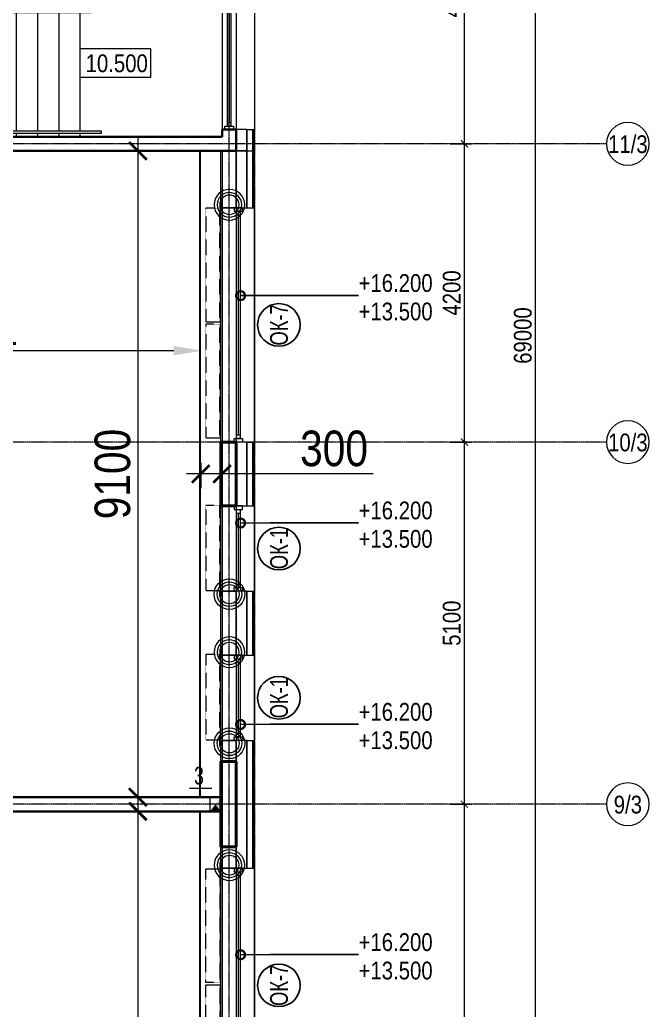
# Model space of a CAD drawing. Header units: millimetres. Extents: x -65509 to 912790, y 446 to 713294.
# Drawn here: x 501254 to 510111, y 531283 to 545230 of the extents above; entities that cross this region are included whole.
import ezdxf
from ezdxf import colors
from ezdxf.entities.mleader import LeaderData, LeaderLine
from ezdxf.enums import TextEntityAlignment as Align
from ezdxf.math import Vec2, Vec3

# ---------------------------------------------------------------- set-up
doc = ezdxf.new("R2010")
doc.units = ezdxf.units.MM
for name, pattern in [('CENTER2', [28.575, 19.05, -3.175, 3.175, -3.175]), ('DASHED', [19.05, 12.7, -6.35]), ('HIDDEN2', [4.7625, 3.175, -1.5875])]:
    doc.linetypes.add(name, pattern=pattern)
doc.layers.get('Defpoints').update_dxf_attribs({"color": 250})
for name, color, linetype, lineweight in [('A-Wall_Материал_Газоблок_Контур', 250, 'Continuous', 0), ('АР_Колонны', 250, 'Continuous', 30), ('АР_Окна', 250, 'Continuous', 5), ('АР_Окна марка', 250, 'Continuous', 9), ('АР_Отв. марка', 250, 'Continuous', 9), ('АР_Отметка', 250, 'Continuous', 13), ('АР_Проем', 250, 'Continuous', 0), ('АР_Размеры обшивки', 250, 'Continuous', 5), ('АР_Стены ЖБ', 250, 'Continuous', 35), ('АР_Стены ПЕНОблок', 250, 'Continuous', 20), ('АР_Тонкая', 250, 'Continuous', 5), ('АР_Утеплитель', 250, 'Continuous', 0), ('АР_Ф_ЛК', 250, 'Continuous', 5), ('КМ_Фахверки', 250, 'Continuous', 25), ('Марка окна', 250, 'Continuous', 25), ('ОВ_Отопление', 250, 'Continuous', 5), ('Размеры зашивки ГКЛ', 250, 'Continuous', 0), ('РД_Оси_100', 250, 'Continuous', 0), ('РД_Оси_размер', 250, 'Continuous', 0)]:
    doc.layers.add(name, color=color, linetype=linetype, lineweight=lineweight)
doc.layers.add('АР_Делит', color=250, linetype='Continuous', lineweight=0, plot=False)
doc.layers.add('АР_Отопительные приборы', color=1, linetype='HIDDEN2', lineweight=0, true_color=0xff0000)
doc.layers.add('Зашивка радиаторов тип 1 (фанера и МДФ)', color=7, linetype='Continuous', lineweight=0, true_color=0x000085)
doc.styles.add('Arial0', font='arial.ttf')
doc.styles.add('Arial_09', font='ARIALN.TTF', dxfattribs={"width": 0.9})
doc.styles.add('Arial_Narrow_08', font='ARIALN.TTF', dxfattribs={"width": 0.8})
doc.styles.add('Isocpeur3', font='isocpeur.ttf')
doc.styles.add('style1', font='ARIALN.TTF')
doc.styles.add('ккк', font='isocpeur.ttf', dxfattribs={"width": 0.85, "oblique": 15})
doc.dimstyles.new('Dim100_ареал', dxfattribs={"dimscale": 100, "dimtxt": 2.5, "dimasz": 1, "dimexe": 1, "dimexo": 1, "dimgap": 0.5, "dimtad": 1, "dimzin": 12, "dimdsep": 46, "dimtxsty": 'style1', "dimblk": 'ARCHTICK', "dimcen": 1, "dimdle": 1, "dimclrd": 256, "dimclre": 256, "dimaunit": 1, "dimadec": 0, "dimazin": 3, "dimtfac": 1, "dimtmove": 1, "dimatfit": 3, "dimldrblk": 'OPEN30', "dimfxl": 4, "dimfxlon": 1, "dimtolj": 1, "dimtzin": 0, "dimlwd": 9, "dimlwe": 9, "dimarcsym": 0})
doc.dimstyles.new('Dim200_ареал', dxfattribs={"dimscale": 100, "dimtxt": 5, "dimasz": 2.5, "dimexe": 2, "dimexo": 2, "dimgap": 1, "dimtad": 1, "dimzin": 12, "dimdsep": 46, "dimtxsty": 'style1', "dimblk": 'ARCHTICK', "dimcen": 3, "dimdle": 2, "dimclrd": 256, "dimclre": 256, "dimaunit": 1, "dimadec": 0, "dimazin": 3, "dimtfac": 1, "dimtmove": 1, "dimatfit": 3, "dimldrblk": 'OPEN30', "dimfxl": 5, "dimfxlon": 1, "dimtolj": 1, "dimtzin": 0, "dimlwd": 9, "dimlwe": 9, "dimarcsym": 0})

# ---------------------------------------------------------------- blocks, each defined once
blk = doc.blocks.new('ЛК_4000х8500_2эт')
at = {"color": 5}
for points in [[(6300, 3915), (2100, 3915), (2100, 3955), (6600, 3955), (6600, 3915), (6300, 3915)], [(3929, 45), (2100, 45), (2100, 85), (3946, 85)], [(4401, 85), (6600, 85), (6600, 45), (4383, 45)]]:
    blk.add_lwpolyline(points, dxfattribs=at)
at = {"layer": 'АР_Делит'}
blk.add_lwpolyline([(-200, 4000), (8300, 4000), (8300, 0), (-200, 0)], close=True, dxfattribs=at)
at = {"layer": 'АР_Ф_ЛК', "color": 5}
for p, q in [((2400, 4000), (2400, 3955)), ((2400, 3915), (2400, 2255)), ((2700, 4000), (2700, 3955)), ((2700, 3915), (2700, 2255)), ((3000, 4000), (3000, 3955)), ((3000, 3915), (3000, 2255)), ((3300, 4000), (3300, 3955)), ((3300, 3915), (3300, 2255)), ((3600, 4000), (3600, 3955)), ((3600, 3915), (3600, 2255)), ((3900, 4000), (3900, 3955)), ((3900, 3915), (3900, 2255)), ((4200, 4000), (4200, 3955)), ((4200, 3915), (4200, 2255)), ((4500, 4000), (4500, 3955)), ((4500, 3915), (4500, 2255)), ((4800, 4000), (4800, 3955)), ((4800, 3915), (4800, 2255)), ((5100, 4000), (5100, 3955)), ((5100, 3915), (5100, 2255)), ((5400, 4000), (5400, 3955)), ((5400, 3915), (5400, 2255)), ((5700, 4000), (5700, 3955)), ((5700, 3915), (5700, 2255)), ((6000, 4000), (6000, 3955)), ((6000, 3915), (6000, 2255)), ((6300, 4000), (6300, 3955)), ((6300, 3915), (6300, 2255)), ((2400, 2215), (2400, 2190)), ((2400, 2150), (2400, 1850)), ((2700, 2215), (2700, 2190)), ((3000, 2215), (3000, 2190)), ((3300, 2215), (3300, 2190)), ((3600, 2215), (3600, 2190)), ((3900, 2215), (3900, 2190)), ((4200, 2215), (4200, 2190)), ((4500, 2215), (4500, 2190)), ((4800, 2215), (4800, 2190)), ((5100, 2215), (5100, 2190)), ((5400, 2215), (5400, 2190)), ((5700, 2215), (5700, 2190)), ((6000, 2215), (6000, 2190)), ((6300, 2215), (6300, 2190)), ((6300, 2150), (6300, 1850)), ((2400, 1810), (2400, 1785)), ((2400, 1745), (2400, 85)), ((2700, 1810), (2700, 1785)), ((2700, 1745), (2700, 85)), ((3000, 1810), (3000, 1785)), ((3000, 1745), (3000, 85)), ((3300, 1810), (3300, 1785)), ((3300, 1745), (3300, 85)), ((3600, 1810), (3600, 1785)), ((3600, 1745), (3600, 85)), ((3900, 1810), (3900, 1785)), ((3900, 1745), (3900, 85)), ((4200, 1810), (4200, 1785)), ((4200, 1745), (4200, 661)), ((4500, 1810), (4500, 1785)), ((4500, 1745), (4500, 1341)), ((5400, 1810), (5400, 1785)), ((5400, 1745), (5400, 85)), ((5700, 1810), (5700, 1785)), ((5700, 1745), (5700, 85)), ((6000, 1810), (6000, 1785)), ((6000, 1745), (6000, 85)), ((6300, 1810), (6300, 1785)), ((6300, 1745), (6300, 85)), ((5100, 1671), (5100, 85)), ((4800, 912), (4800, 85)), ((4500, 309), (4500, 85)), ((2400, 45), (2400, 0)), ((2700, 45), (2700, 0)), ((3000, 45), (3000, 0)), ((3300, 45), (3300, 0)), ((3600, 45), (3600, 0)), ((3900, 45), (3900, 0)), ((4500, 45), (4500, 0)), ((4800, 45), (4800, 0)), ((5100, 45), (5100, 0)), ((5400, 45), (5400, 0)), ((5700, 45), (5700, 0)), ((6000, 45), (6000, 0)), ((6300, 45), (6300, 0))]:
    blk.add_line(p, q, dxfattribs=at)
at = {"layer": 'АР_Ф_ЛК'}
for points in [[(6300, 3085, 0, 150, 0), (5834, 3085, 0, 0, 0), (2400, 3085, 0, 0, 0)], [(2400, 915, 0, 150, 0), (2866, 915, 0, 0, 0), (4200, 915, 0, 0, 0)], [(4922, 915, 0, 150, 0), (5388, 915, 0, 0, 0), (6300, 915, 0, 0, 0)]]:
    blk.add_lwpolyline(points, format="xyseb", dxfattribs=at)
at = {"layer": 'АР_Ф_ЛК', "color": 5}
for points in [[(4678, 1745), (2245, 1745), (2245, 2255), (6455, 2255), (6455, 1745), (5133, 1745)], [(4696, 1785), (2285, 1785), (2285, 2215), (6415, 2215), (6415, 1785), (5150, 1785)], [(4707, 1810), (2310, 1810), (2310, 2190), (6390, 2190), (6390, 1810), (5161, 1810)]]:
    blk.add_lwpolyline(points, dxfattribs=at)
for points in [[(2350, 2150), (6350, 2150), (6350, 1850), (2350, 1850)], [(2400, 2150), (6300, 2150), (6300, 1850), (2400, 1850)]]:
    blk.add_lwpolyline(points, close=True, dxfattribs=at)
at = {"layer": 'АР_Ф_ЛК', "lineweight": 0}
for points in [[(4724, 1850), (4367, 1039), (4459, 862), (4173, 988), (4266, 811), (3909, 0)], [(5179, 1850), (4822, 1039), (4914, 862), (4628, 988), (4721, 811), (4364, 0)]]:
    blk.add_lwpolyline(points, dxfattribs=at)
blk = doc.blocks.new('Отметка_план')
at = {"color": 7}
blk.add_lwpolyline([(0, 0), (10, 0), (10, 4), (0, 4)], close=True, dxfattribs=at)
at = {"style": 'Arial_Narrow_08', "width": 0.8}
blk.add_attdef('OTMG', text='', height=2.5, dxfattribs=at).set_placement((9.06, 0.7), align=Align.RIGHT)
blk = doc.blocks.new('_DotSmall')
at = {"color": 0, "linetype": 'ByBlock', "const_width": 0.5}
blk.add_lwpolyline([(-0.0625, 0, 1), (0.0625, 0, 1)], format="xyb", close=True, dxfattribs=at)
blk = doc.blocks.new('Ф_пеноблок 200')
at = {"layer": 'АР_Делит', "color": 1}
for radius in [216, 173, 136]:
    blk.add_circle((103, -42), radius, dxfattribs=at)
at = {"layer": 'КМ_Фахверки'}
blk.add_lwpolyline([(0, -75), (0, 0), (200, 0), (200, -75)], dxfattribs=at)
blk = doc.blocks.new('A-iden')
at = {"linetype": 'Continuous', "lineweight": 5}
blk.add_circle((0, -4), 3, dxfattribs=at)
at = {"color": 0, "linetype": 'Continuous', "lineweight": 20, "style": 'ккк', "width": 0.85}
blk.add_attdef('ID', text='', height=8, dxfattribs=at).set_placement((0.31, -3.85), align=Align.MIDDLE_CENTER)
blk = doc.blocks.new('_ArchTick')
at = {"color": 0, "linetype": 'ByBlock', "const_width": 0.15}
blk.add_lwpolyline([(-0.5, -0.5), (0.5, 0.5)], dxfattribs=at)
blk = doc.blocks.new('*D243')
at = {"layer": 'Defpoints', "color": 0, "transparency": 16777216}
for p in [(116910, 69000), (118910, 69000), (116910, 0)]:
    blk.add_point(p, dxfattribs=at)
at = {"layer": 'РД_Оси_размер', "color": 0, "lineweight": 5, "transparency": 16777216}
for p, q in [((118910, -100), (118910, 69100)), ((118710, 69000), (119010, 69000)), ((118710, 0), (119010, 0))]:
    blk.add_line(p, q, dxfattribs=at)
at = {"layer": 'РД_Оси_размер', "color": 0, "lineweight": 5, "transparency": 16777216, "xscale": 100, "yscale": 100, "zscale": 100}
for p, rotation in [((118910, 69000), 90), ((118910, 0), 270)]:
    blk.add_blockref('_ArchTick', p, dxfattribs=dict(at, rotation=rotation))
at = {"layer": 'РД_Оси_размер', "color": 0, "transparency": 16777216, "insert": (118732, 34500), "char_height": 250, "attachment_point": 5, "rotation": 90, "style": 'style1'}
blk.add_mtext('\\A1;69000', dxfattribs=at)
blk = doc.blocks.new('_Open30')
at = {"color": 0, "linetype": 'ByBlock', "lineweight": -2}
for p, q in [((-1, 0.268), (0, 0)), ((0, 0), (-1, -0.268)), ((0, 0), (-1, 0))]:
    blk.add_line(p, q, dxfattribs=at)
blk = doc.blocks.new('*D351')
at = {"layer": 'Defpoints', "color": 0, "transparency": 16777216}
for p in [(116910, 27900), (117910, 27900), (116910, 20700)]:
    blk.add_point(p, dxfattribs=at)
at = {"layer": 'РД_Оси_размер', "color": 0, "lineweight": 5, "transparency": 16777216}
for p, q in [((117710, 27900), (118010, 27900)), ((117910, 20600), (117910, 28000)), ((117710, 20700), (118010, 20700))]:
    blk.add_line(p, q, dxfattribs=at)
at = {"layer": 'РД_Оси_размер', "color": 0, "lineweight": 5, "transparency": 16777216, "xscale": 100, "yscale": 100, "zscale": 100}
for p, rotation in [((117910, 27900), 90), ((117910, 20700), 270)]:
    blk.add_blockref('_ArchTick', p, dxfattribs=dict(at, rotation=rotation))
at = {"layer": 'РД_Оси_размер', "color": 0, "transparency": 16777216, "insert": (117732, 24300), "char_height": 250, "attachment_point": 5, "rotation": 90, "style": 'style1'}
blk.add_mtext('\\A1;7200', dxfattribs=at)
blk = doc.blocks.new('*D352')
at = {"layer": 'Defpoints', "color": 0, "transparency": 16777216}
for p in [(116910, 33000), (117910, 33000), (116910, 27900)]:
    blk.add_point(p, dxfattribs=at)
at = {"layer": 'РД_Оси_размер', "color": 0, "lineweight": 5, "transparency": 16777216}
for p, q in [((117910, 27800), (117910, 33100)), ((117710, 33000), (118010, 33000)), ((117710, 27900), (118010, 27900))]:
    blk.add_line(p, q, dxfattribs=at)
at = {"layer": 'РД_Оси_размер', "color": 0, "lineweight": 5, "transparency": 16777216, "xscale": 100, "yscale": 100, "zscale": 100}
for p, rotation in [((117910, 33000), 90), ((117910, 27900), 270)]:
    blk.add_blockref('_ArchTick', p, dxfattribs=dict(at, rotation=rotation))
at = {"layer": 'РД_Оси_размер', "color": 0, "transparency": 16777216, "insert": (117732, 30450), "char_height": 250, "attachment_point": 5, "rotation": 90, "style": 'style1'}
blk.add_mtext('\\A1;5100', dxfattribs=at)
blk = doc.blocks.new('*D353')
at = {"layer": 'Defpoints', "color": 0, "transparency": 16777216}
for p in [(116910, 37200), (117910, 37200), (116910, 33000)]:
    blk.add_point(p, dxfattribs=at)
at = {"layer": 'РД_Оси_размер', "color": 0, "lineweight": 5, "transparency": 16777216}
for p, q in [((117910, 32900), (117910, 37300)), ((117710, 37200), (118010, 37200)), ((117710, 33000), (118010, 33000))]:
    blk.add_line(p, q, dxfattribs=at)
at = {"layer": 'РД_Оси_размер', "color": 0, "lineweight": 5, "transparency": 16777216, "xscale": 100, "yscale": 100, "zscale": 100}
for p, rotation in [((117910, 37200), 90), ((117910, 33000), 270)]:
    blk.add_blockref('_ArchTick', p, dxfattribs=dict(at, rotation=rotation))
at = {"layer": 'РД_Оси_размер', "color": 0, "transparency": 16777216, "insert": (117732, 35100), "char_height": 250, "attachment_point": 5, "rotation": 90, "style": 'style1'}
blk.add_mtext('\\A1;4200', dxfattribs=at)
blk = doc.blocks.new('*D354')
at = {"layer": 'Defpoints', "color": 0, "transparency": 16777216}
for p in [(116910, 41400), (117910, 41400), (116910, 37200)]:
    blk.add_point(p, dxfattribs=at)
at = {"layer": 'РД_Оси_размер', "color": 0, "lineweight": 5, "transparency": 16777216}
for p, q in [((117910, 37100), (117910, 41500)), ((117710, 41400), (118010, 41400)), ((117710, 37200), (118010, 37200))]:
    blk.add_line(p, q, dxfattribs=at)
at = {"layer": 'РД_Оси_размер', "color": 0, "lineweight": 5, "transparency": 16777216, "xscale": 100, "yscale": 100, "zscale": 100}
for p, rotation in [((117910, 41400), 90), ((117910, 37200), 270)]:
    blk.add_blockref('_ArchTick', p, dxfattribs=dict(at, rotation=rotation))
at = {"layer": 'РД_Оси_размер', "color": 0, "transparency": 16777216, "insert": (117732, 39300), "char_height": 250, "attachment_point": 5, "rotation": 90, "style": 'style1'}
blk.add_mtext('\\A1;4200', dxfattribs=at)
blk = doc.blocks.new('Bottom_R_1600')
at = {"layer": 'АР_Отопительные приборы'}
blk.add_lwpolyline([(-800, -100), (800, -100), (800, 100), (-800, 100)], close=True, dxfattribs=at)
blk = doc.blocks.new('Bottom_R_1200')
at = {"layer": 'АР_Отопительные приборы'}
blk.add_lwpolyline([(-600, -100), (600, -100), (600, 100), (-600, 100)], close=True, dxfattribs=at)
blk = doc.blocks.new('Bottom_L_1600')
at = {"layer": 'АР_Отопительные приборы'}
blk.add_lwpolyline([(800, -100), (-800, -100), (-800, 100), (800, 100)], close=True, dxfattribs=at)
blk = doc.blocks.new('*D663')
at = {"layer": 'Defpoints', "color": 0, "lineweight": 25, "transparency": 16777216}
for p in [(503304, 543383), (502915, 534283), (503296, 534283)]:
    blk.add_point(p, dxfattribs=at)
at = {"layer": 'АР_Размеры обшивки', "lineweight": 9, "transparency": 16777216}
for p, q in [((502915, 543583), (502915, 534083)), ((503104, 543383), (502715, 543383)), ((503096, 534283), (502715, 534283))]:
    blk.add_line(p, q, dxfattribs=at)
at = {"layer": 'АР_Размеры обшивки', "lineweight": 9, "transparency": 16777216, "xscale": 250, "yscale": 250, "zscale": 250}
for p, rotation in [((502915, 543383), 90), ((502915, 534283), 270)]:
    blk.add_blockref('_ArchTick', p, dxfattribs=dict(at, rotation=rotation))
at = {"layer": 'АР_Размеры обшивки', "color": 0, "transparency": 16777216, "insert": (502560, 538833), "char_height": 500, "attachment_point": 5, "rotation": 90, "style": 'style1'}
blk.add_mtext('\\A1;9100', dxfattribs=at)
blk = doc.blocks.new('*D664')
at = {"layer": 'Defpoints', "color": 0, "lineweight": 25, "transparency": 16777216}
for p in [(503304, 534083), (502915, 524983), (503310, 524983)]:
    blk.add_point(p, dxfattribs=at)
at = {"layer": 'АР_Размеры обшивки', "lineweight": 9, "transparency": 16777216}
for p, q in [((502915, 534283), (502915, 524783)), ((503104, 534083), (502715, 534083)), ((503110, 524983), (502715, 524983))]:
    blk.add_line(p, q, dxfattribs=at)
at = {"layer": 'АР_Размеры обшивки', "lineweight": 9, "transparency": 16777216, "xscale": 250, "yscale": 250, "zscale": 250}
for p, rotation in [((502915, 534083), 90), ((502915, 524983), 270)]:
    blk.add_blockref('_ArchTick', p, dxfattribs=dict(at, rotation=rotation))
at = {"layer": 'АР_Размеры обшивки', "color": 0, "transparency": 16777216, "insert": (502560, 529533), "char_height": 500, "attachment_point": 5, "rotation": 90, "style": 'style1'}
blk.add_mtext('\\A1;9100', dxfattribs=at)
blk = doc.blocks.new('*D765')
at = {"layer": 'Defpoints', "color": 0, "lineweight": 25, "transparency": 16777216}
for p in [(503801, 539193), (504101, 539193), (503801, 538835)]:
    blk.add_point(p, dxfattribs=at)
at = {"layer": 'АР_Размеры обшивки', "lineweight": 9, "transparency": 16777216}
for p, q in [((503801, 538993), (503801, 538635)), ((504101, 538993), (504101, 538635)), ((504301, 538835), (503601, 538835)), ((506228, 538835), (504101, 538835))]:
    blk.add_line(p, q, dxfattribs=at)
at = {"layer": 'АР_Размеры обшивки', "lineweight": 9, "transparency": 16777216, "xscale": 250, "yscale": 250, "zscale": 250, "rotation": 180}
blk.add_blockref('_ArchTick', (503801, 538835), dxfattribs=at)
at = {"layer": 'АР_Размеры обшивки', "lineweight": 9, "transparency": 16777216, "xscale": 250, "yscale": 250, "zscale": 250}
blk.add_blockref('_ArchTick', (504101, 538835), dxfattribs=at)
at = {"layer": 'АР_Размеры обшивки', "color": 0, "transparency": 16777216, "insert": (505676, 539191), "char_height": 500, "attachment_point": 5, "style": 'style1'}
blk.add_mtext('\\A1;300', dxfattribs=at)
blk = doc.blocks.new('MOK-МаркаПроема инж.')
blk.add_line((-1.33, -1.75), (1.8, -1.75))
at = {"color": 0, "style": 'Arial0', "width": 0.7}
blk.add_attdef('АР-ПРОЕМ:Коробка', text='', height=2.5, dxfattribs=at).set_placement((0, 0), align=Align.MIDDLE)
blk = doc.blocks.new('МОК-Наименование')
at = {"layer": 'Defpoints'}
blk.add_circle((0, 0), 3, dxfattribs=at)
at = {"color": 0, "linetype": 'ByBlock', "lineweight": -2, "style": 'Isocpeur3', "width": 0.8, "flags": 4}
blk.add_attdef('АР-ОКНО:НАИМЕНОВАНИЕ', text='', height=2.5, dxfattribs=at).set_placement((0, 0), align=Align.MIDDLE)
blk = doc.blocks.new('СОШ_2200_АР_ОСИ_М100_28.05.24')
at = {"layer": 'АР_Делит', "color": 5, "linetype": 'DASHED'}
blk.add_lwpolyline([(114955, 135155), (114955, -355), (93595.036, -355), (93595.036, 13855), (94145, 13855), (94145, 68320), (66055, 68320), (66055, 13857.73), (83455, 13857.73), (83455, -355), (45245, -355), (45245, 13145), (44695, 13145), (44695, 26755), (45245, 26755), (45245, 68320), (20455, 68320), (20455, 26755), (27955, 26755), (27955, 13145), (-355, 13145), (-355, 100855), (37145, 100855), (37145, 129155)], dxfattribs=at)
at = {"layer": 'РД_Оси_100', "linetype": 'CENTER2'}
for p, q in [((114600, -6155), (114600, 139938.679)), ((119910, 37200), (94200, 37200)), ((119910, 33000), (94200, 33000)), ((119910, 27900), (94200, 27900))]:
    blk.add_line(p, q, dxfattribs=at)
at = {"layer": 'РД_Оси_100', "color": 0}
ref = blk.add_blockref('A-iden', (120210, 37600), dxfattribs=dict(at, xscale=-100, yscale=100, zscale=100))
ref.add_attrib('ID', '11/3', dxfattribs={"layer": '0', "linetype": 'Continuous', "height": 250, "style": 'style1'}).set_placement((120210, 37200), align=Align.MIDDLE)
ref = blk.add_blockref('A-iden', (120210, 33400), dxfattribs=dict(at, xscale=-100, yscale=100, zscale=100))
ref.add_attrib('ID', '10/3', dxfattribs={"layer": '0', "linetype": 'Continuous', "height": 250, "style": 'style1'}).set_placement((120210, 33000), align=Align.MIDDLE)
ref = blk.add_blockref('A-iden', (120210, 28300), dxfattribs=dict(at, xscale=-100, yscale=100, zscale=100))
ref.add_attrib('ID', '9/3', dxfattribs={"layer": '0', "linetype": 'Continuous', "height": 250, "style": 'style1'}).set_placement((120210, 27900), align=Align.MIDDLE)
at = {"layer": 'РД_Оси_размер'}
for base, p1, p2, picture, middle in [((118910, 69000), (116910, 0), (116910, 69000), '*D243', (118732.357, 34500)), ((117910, 41400), (116910, 37200), (116910, 41400), '*D354', (117732.357, 39300)), ((117910, 37200), (116910, 33000), (116910, 37200), '*D353', (117732.357, 35100)), ((117910, 33000), (116910, 27900), (116910, 33000), '*D352', (117732.357, 30450)), ((117910, 27900), (116910, 20700), (116910, 27900), '*D351', (117732.357, 24300))]:
    dim = blk.add_linear_dim(base=base, p1=p1, p2=p2, angle=90, dimstyle='Dim100_ареал', dxfattribs=at)
    dim.commit()
    dim.dimension.update_dxf_attribs({"geometry": picture, "text_midpoint": middle})

msp = doc.modelspace()

# ---------------------------------------------------------------- hatches: boundary and pattern name
at = {"layer": 'ОВ_Отопление', "linetype": 'Continuous', "lineweight": 5}
for points in [[(503930.882, 534083.318), (504080.882, 534083.318), (504005.882, 534183.318)], [(503930.882, 534083.318), (504080.882, 534083.318), (504005.882, 534183.318)], [(504080.882, 534083.318), (504080.882, 534283.318), (504005.882, 534183.318)], [(504080.882, 534083.318), (504080.882, 534283.318), (504005.882, 534183.318)]]:
    msp.add_hatch(color=256, dxfattribs=at).paths.add_polyline_path(points, flags=0)

# ---------------------------------------------------------------- linework, layer by layer
at = {"layer": 'A-Wall_Материал_Газоблок_Контур', "linetype": 'Continuous', "lineweight": 0}
for p, q in [((504100.882, 542583.318), (504100.882, 539283.318)), ((504100.882, 538383.318), (504100.882, 537183.318)), ((504100.882, 536283.318), (504100.882, 535083.318)), ((504100.882, 533283.318), (504100.882, 529983.318))]:
    msp.add_line(p, q, dxfattribs=at)
at = {"layer": 'АР_Колонны', "linetype": 'HIDDEN2', "lineweight": 25}
for p, q in [((504080.882, 539283.318), (504300.882, 539283.318)), ((504080.882, 538383.318), (504080.882, 539283.318)), ((504080.882, 533583.318), (504080.882, 534783.318)), ((504300.882, 533583.318), (504080.882, 533583.318))]:
    msp.add_line(p, q, dxfattribs=at)
at = {"layer": 'АР_Колонны', "linetype": 'Continuous', "lineweight": 35}
for p, q in [((504080.882, 539283.318), (504080.882, 538383.318)), ((504300.882, 539283.318), (504080.882, 539283.318)), ((504080.882, 534783.318), (504080.882, 533583.318)), ((504080.882, 533583.318), (504300.882, 533583.318))]:
    msp.add_line(p, q, dxfattribs=at)
at = {"layer": 'АР_Окна', "linetype": 'Continuous', "lineweight": 5}
for p, q in [((504100.882, 547483.318), (504100.882, 543683.318)), ((504300.882, 547483.318), (504300.882, 543683.318)), ((504200.882, 547383.318), (504200.882, 543783.318)), ((504175.882, 543783.318), (504225.882, 543783.318)), ((504100.882, 542583.318), (504100.882, 539283.318)), ((504303.382, 542483.318), (504353.382, 542483.318)), ((504303.382, 539383.318), (504353.382, 539383.318)), ((504100.882, 538383.318), (504100.882, 537183.318)), ((504303.382, 537283.318), (504353.382, 537283.318)), ((504100.882, 536283.318), (504100.882, 535083.318)), ((504303.382, 536183.318), (504353.382, 536183.318)), ((504100.882, 533283.318), (504100.882, 529983.318)), ((504303.382, 533183.318), (504353.382, 533183.318))]:
    msp.add_line(p, q, dxfattribs=at)
for points in [[(504175.882, 547433.318), (504225.882, 547433.318), (504225.882, 543733.318), (504175.882, 543733.318)], [(504260.882, 543733.318), (504260.882, 543683.318), (504140.882, 543683.318), (504140.882, 543733.318)], [(504388.382, 542533.318), (504388.382, 542583.318), (504268.382, 542583.318), (504268.382, 542533.318)], [(504388.382, 539333.318), (504388.382, 539283.318), (504268.382, 539283.318), (504268.382, 539333.318)], [(504388.382, 537233.318), (504388.382, 537183.318), (504268.382, 537183.318), (504268.382, 537233.318)], [(504388.382, 536233.318), (504388.382, 536283.318), (504268.382, 536283.318), (504268.382, 536233.318)], [(504388.382, 533233.318), (504388.382, 533283.318), (504268.382, 533283.318), (504268.382, 533233.318)]]:
    msp.add_lwpolyline(points, close=True, dxfattribs=at)
at = {"layer": 'АР_Проем', "linetype": 'Continuous', "lineweight": 0}
for p, q in [((504300.881, 547483.318), (504300.885, 543683.318)), ((504555.881, 547483.319), (504555.885, 543683.319))]:
    msp.add_line(p, q, dxfattribs=at)
at = {"layer": 'АР_Стены ЖБ', "linetype": 'Continuous', "lineweight": 35}
for p, q in [((504300.882, 543683.318), (504100.882, 543683.318)), ((504100.882, 543683.318), (504100.882, 543583.318)), ((504300.882, 543383.318), (504300.882, 543683.318)), ((504100.882, 543583.318), (495600.882, 543583.318)), ((495400.882, 543383.318), (504300.882, 543383.318)), ((504080.882, 534283.318), (496510.885, 534283.318)), ((504080.882, 534083.318), (504080.882, 534283.318)), ((496510.885, 534083.318), (504080.882, 534083.318))]:
    msp.add_line(p, q, dxfattribs=at)
at = {"layer": 'АР_Стены ЖБ', "linetype": 'Continuous', "lineweight": 40}
for p, q in [((504300.882, 539283.318), (504080.882, 539283.318)), ((504080.882, 539283.318), (504080.882, 538383.318)), ((504080.882, 534783.318), (504080.882, 533583.318)), ((504080.882, 533583.318), (504300.882, 533583.318))]:
    msp.add_line(p, q, dxfattribs=at)
at = {"layer": 'АР_Стены ЖБ', "linetype": 'Continuous', "lineweight": 15}
msp.add_line((503930.882, 534083.318), (503930.882, 534283.318), dxfattribs=at)
at = {"layer": 'АР_Стены ПЕНОблок', "linetype": 'Continuous', "lineweight": 20}
for p, q in [((504300.882, 543383.318), (504100.882, 543383.318)), ((504100.882, 543383.318), (504100.882, 542583.318)), ((504300.882, 542583.318), (504300.882, 543383.318)), ((504100.882, 542583.318), (504300.882, 542583.318)), ((504300.882, 539283.318), (504100.882, 539283.318)), ((504100.882, 539283.318), (504100.882, 538383.318)), ((504300.882, 537183.318), (504100.882, 537183.318)), ((504100.882, 537183.318), (504100.882, 536283.318)), ((504300.882, 536283.318), (504300.882, 537183.318)), ((504100.882, 536283.318), (504300.882, 536283.318)), ((504100.882, 535083.318), (504100.882, 533283.318)), ((504100.882, 533283.318), (504300.882, 533283.318))]:
    msp.add_line(p, q, dxfattribs=at)
at = {"layer": 'АР_Тонкая', "linetype": 'Continuous', "lineweight": 5}
for p, q in [((504450.885, 543683.318), (504555.885, 543683.319)), ((504450.885, 543683.318), (504450.886, 543383.318)), ((504530.886, 543383.319), (504530.885, 543683.319)), ((504530.885, 543683.319), (504530.886, 543383.319)), ((504555.886, 543383.319), (504555.885, 543683.319)), ((504450.882, 543383.318), (504555.882, 543383.318)), ((504450.882, 543383.318), (504450.882, 542583.318)), ((504450.886, 543383.318), (504555.886, 543383.319)), ((504530.882, 542583.318), (504530.882, 543383.318)), ((504530.882, 543383.318), (504530.882, 542583.318)), ((504555.882, 542583.318), (504555.882, 543383.318)), ((504450.882, 542583.318), (504555.882, 542583.318)), ((504450.882, 539283.318), (504555.882, 539283.318)), ((504450.882, 537183.318), (504555.882, 537183.318)), ((504450.882, 537183.318), (504450.882, 536283.318)), ((504530.882, 536283.318), (504530.882, 537183.318)), ((504530.882, 537183.318), (504530.882, 536283.318)), ((504555.882, 536283.318), (504555.882, 537183.318)), ((504450.882, 536283.318), (504555.882, 536283.318)), ((504450.882, 533283.318), (504555.882, 533283.318))]:
    msp.add_line(p, q, dxfattribs=at)
at = {"layer": 'АР_Утеплитель', "linetype": 'Continuous', "lineweight": 0}
for p, q in [((504450.885, 543683.318), (504300.885, 543683.318)), ((504300.885, 543683.318), (504300.886, 543383.318)), ((504450.886, 543383.318), (504450.885, 543683.318)), ((504450.882, 543383.318), (504300.882, 543383.318)), ((504300.882, 543383.318), (504300.882, 542583.318)), ((504300.886, 543383.318), (504450.886, 543383.318)), ((504450.882, 542583.318), (504450.882, 543383.318)), ((504300.882, 542583.318), (504450.882, 542583.318)), ((504450.882, 539283.318), (504300.882, 539283.318)), ((504450.882, 537183.318), (504300.882, 537183.318)), ((504300.882, 537183.318), (504300.882, 536283.318)), ((504450.882, 536283.318), (504450.882, 537183.318)), ((504300.882, 536283.318), (504450.882, 536283.318)), ((504300.882, 533283.318), (504450.882, 533283.318))]:
    msp.add_line(p, q, dxfattribs=at)
at = {"layer": 'Зашивка радиаторов тип 1 (фанера и МДФ)', "linetype": 'Continuous', "lineweight": 0}
for p, q in [((503780.882, 543383.318), (503780.881, 534283.318)), ((503793.382, 543383.318), (503780.882, 543383.318)), ((503793.382, 543383.318), (503793.381, 534283.318)), ((503793.381, 534283.318), (503793.382, 543383.318)), ((504080.882, 543383.318), (503793.382, 543383.318)), ((504080.881, 534283.318), (504080.882, 543383.318)), ((503780.881, 534283.318), (503793.381, 534283.318)), ((503793.381, 534283.318), (504080.881, 534283.318)), ((503793.381, 534083.318), (503780.881, 534083.318)), ((503780.881, 534083.318), (503780.882, 524983.318)), ((504080.881, 534083.318), (503793.381, 534083.318)), ((503793.381, 534083.318), (503793.382, 524983.318)), ((503793.382, 524983.318), (503793.381, 534083.318)), ((504080.882, 524983.318), (504080.881, 534083.318))]:
    msp.add_line(p, q, dxfattribs=at)
at = {"layer": 'ОВ_Отопление', "linetype": 'Continuous', "lineweight": 9}
for p, q in [((504080.882, 534283.318), (503930.882, 534283.318)), ((503930.882, 534083.318), (503930.882, 534283.318)), ((504080.882, 534283.318), (503930.882, 534283.318)), ((503930.882, 534083.318), (503930.882, 534283.318)), ((504080.882, 534083.318), (504080.882, 534283.318)), ((504080.882, 534083.318), (504080.882, 534283.318)), ((504080.882, 534083.318), (503930.882, 534083.318)), ((504080.882, 534083.318), (503930.882, 534083.318))]:
    msp.add_line(p, q, dxfattribs=at)

# ---------------------------------------------------------------- block references
at = {"layer": 'АР_Отв. марка', "linetype": 'Continuous', "lineweight": 9, "xscale": 100, "yscale": 100, "zscale": 100}
msp.add_blockref('MOK-МаркаПроема инж.', (503774.999, 534586.059), dxfattribs=at).add_auto_attribs({'АР-ПРОЕМ:Коробка': '3'})
at = {"layer": 'АР_Отметка'}
ref = msp.add_blockref('Отметка_план', (502098.037, 544422.737), dxfattribs=dict(at, xscale=100, yscale=100, zscale=100))
ref.add_attrib('OTMG', '10.500', dxfattribs={"layer": '0', "color": 0, "height": 250, "style": 'style1'}).set_placement((503055.455, 544742.553), align=Align.TOP_RIGHT)
at = {"layer": 'АР_Отопительные приборы'}
for name, p, rotation in [('Bottom_R_1600', (503970.882, 541775.093), 90), ('Bottom_R_1600', (503970.882, 540141.938), 90), ('Bottom_R_1200', (503970.882, 537791.938), 90), ('Bottom_R_1200', (503970.882, 535691.938), 90), ('Bottom_L_1600', (503970.882, 532475.093), 89.99999999999999), ('Bottom_L_1600', (503970.882, 530841.938), 89.99999999999999)]:
    msp.add_blockref(name, p, dxfattribs=dict(at, rotation=rotation))
at = {"layer": 'АР_Ф_ЛК'}
msp.add_blockref('ЛК_4000х8500_2эт', (495800.882, 543583.318), dxfattribs=at)
at = {"layer": 'КМ_Фахверки', "xscale": -1, "rotation": 180}
for p in [(504100.882, 542583.318), (504100.882, 536283.318), (504100.882, 533283.318)]:
    msp.add_blockref('Ф_пеноблок 200', p, dxfattribs=at)
at = {"layer": 'КМ_Фахверки'}
msp.add_blockref('Ф_пеноблок 200', (504100.882, 537183.318), dxfattribs=at)

# ---------------------------------------------------------------- dimensions: what is measured, and where the dimension line sits
at = {"layer": 'АР_Размеры обшивки'}
for base, p1, p2, picture, middle in [((502914.889, 534283.318), (503303.882, 543383.318), (503296.39, 534283.318), '*D663', (502559.602, 538833.318)), ((502914.889, 524983.318), (503303.881, 534083.318), (503310.132, 524983.318), '*D664', (502559.602, 529533.318))]:
    dim = msp.add_linear_dim(base=base, p1=p1, p2=p2, angle=90, dimstyle='Dim200_ареал', override={"dimdec": 0}, dxfattribs=at)
    dim.commit()
    dim.dimension.update_dxf_attribs({"geometry": picture, "text_midpoint": middle})

# ---------------------------------------------------------------- leaders
at = {"layer": 'Марка окна', "lineweight": 0, "ltscale": 20}
ml = msp.add_multileader_mtext('Standard', dxfattribs=at)
ml.set_content('+16.200\\P+13.500', color=256, style='style1')
ml.set_leader_properties(color=256, linetype='ByLayer', lineweight=-1)
ml.set_arrow_properties(name='DOTSMALL')
ml.build(insert=Vec2(0, 0))
ml.multileader.update_dxf_attribs({"text_left_attachment_type": 6, "text_right_attachment_type": 6, "dogleg_length": 200, "arrow_head_size": 250})
ctx = ml.context
ctx.base_point, ctx.char_height, ctx.arrow_head_size, ctx.landing_gap_size, ctx.plane_origin = Vec3(506020.474, 541348.211), 250, 250, 0, Vec3(506415.451, 540663.684)
ctx.left_attachment, ctx.right_attachment = 6, 6
notes = []
notes.append((ctx, [(1, (1, 1, 0), (504958.869, 541348.211), (1, 0), 1061.605, [(0, [(504360.754, 541345.541)], 0, [])])]))
ctx.mtext.insert, ctx.mtext.line_spacing_factor, ctx.mtext.flow_direction = Vec3(506020.474, 541648.211), 0.96, 5
ctx.mtext.has_bg_fill, ctx.mtext.bg_color, ctx.mtext.bg_scale_factor, ctx.mtext.bg_transparency, ctx.mtext.use_window_bg_color = 1, -1027028792, 1.5, 0, 1
ml = msp.add_multileader_mtext('Standard', dxfattribs=at)
ml.set_content('+16.200\\P+13.500', color=256, style='style1')
ml.set_leader_properties(color=256, linetype='ByLayer', lineweight=-1)
ml.set_arrow_properties(name='DOTSMALL')
ml.build(insert=Vec2(0, 0))
ml.multileader.update_dxf_attribs({"text_left_attachment_type": 6, "text_right_attachment_type": 6, "dogleg_length": 200, "arrow_head_size": 250})
ctx = ml.context
ctx.base_point, ctx.char_height, ctx.arrow_head_size, ctx.landing_gap_size, ctx.plane_origin = Vec3(506020.474, 538146.103), 250, 250, 0, Vec3(506415.451, 537461.576)
ctx.left_attachment, ctx.right_attachment = 6, 6
notes.append((ctx, [(1, (1, 1, 0), (504958.869, 538146.103), (1, 0), 1061.605, [(0, [(504360.754, 538143.432)], 0, [])])]))
ctx.mtext.insert, ctx.mtext.line_spacing_factor, ctx.mtext.flow_direction = Vec3(506020.474, 538446.103), 0.96, 5
ctx.mtext.has_bg_fill, ctx.mtext.bg_color, ctx.mtext.bg_scale_factor, ctx.mtext.bg_transparency, ctx.mtext.use_window_bg_color = 1, -1027028792, 1.5, 0, 1
ml = msp.add_multileader_mtext('Standard', dxfattribs=at)
ml.set_content('+16.200\\P+13.500', color=256, style='style1')
ml.set_leader_properties(color=256, linetype='ByLayer', lineweight=-1)
ml.set_arrow_properties(name='DOTSMALL')
ml.build(insert=Vec2(0, 0))
ml.multileader.update_dxf_attribs({"text_left_attachment_type": 6, "text_right_attachment_type": 6, "dogleg_length": 200, "arrow_head_size": 250})
ctx = ml.context
ctx.base_point, ctx.char_height, ctx.arrow_head_size, ctx.landing_gap_size, ctx.plane_origin = Vec3(506020.474, 535309.677), 250, 250, 0, Vec3(506415.451, 534625.15)
ctx.left_attachment, ctx.right_attachment = 6, 6
notes.append((ctx, [(1, (1, 1, 0), (504958.869, 535309.677), (1, 0), 1061.605, [(0, [(504360.754, 535307.006)], 0, [])])]))
ctx.mtext.insert, ctx.mtext.line_spacing_factor, ctx.mtext.flow_direction = Vec3(506020.474, 535609.677), 0.96, 5
ctx.mtext.has_bg_fill, ctx.mtext.bg_color, ctx.mtext.bg_scale_factor, ctx.mtext.bg_transparency, ctx.mtext.use_window_bg_color = 1, -1027028792, 1.5, 0, 1
ml = msp.add_multileader_mtext('Standard', dxfattribs=at)
ml.set_content('+16.200\\P+13.500', color=256, style='style1')
ml.set_leader_properties(color=256, linetype='ByLayer', lineweight=-1)
ml.set_arrow_properties(name='DOTSMALL')
ml.build(insert=Vec2(0, 0))
ml.multileader.update_dxf_attribs({"text_left_attachment_type": 6, "text_right_attachment_type": 6, "dogleg_length": 200, "arrow_head_size": 250})
ctx = ml.context
ctx.base_point, ctx.char_height, ctx.arrow_head_size, ctx.landing_gap_size, ctx.plane_origin = Vec3(506020.474, 532066.647), 250, 250, 0, Vec3(506415.451, 531382.12)
ctx.left_attachment, ctx.right_attachment = 6, 6
notes.append((ctx, [(1, (1, 1, 0), (504958.869, 532066.647), (1, 0), 1061.605, [(0, [(504360.754, 532063.976)], 0, [])])]))
ctx.mtext.insert, ctx.mtext.line_spacing_factor, ctx.mtext.flow_direction = Vec3(506020.474, 532366.647), 0.96, 5
ctx.mtext.has_bg_fill, ctx.mtext.bg_color, ctx.mtext.bg_scale_factor, ctx.mtext.bg_transparency, ctx.mtext.use_window_bg_color = 1, -1027028792, 1.5, 0, 1
at = {"layer": 'Размеры зашивки ГКЛ'}
ml = msp.add_multileader_mtext('Standard', dxfattribs=at)
ml.set_content('\\pxsm1;Тип 1 ', color=(0, 0, 138), style='style1')
ml.set_leader_properties(color=256, linetype='ByLayer', lineweight=9)
ml.build(insert=Vec2(0, 0))
ml.multileader.update_dxf_attribs({"has_dogleg": 0, "text_left_attachment_type": 6, "text_right_attachment_type": 6, "text_bottom_attachment_type": 10, "dogleg_length": 25, "arrow_head_size": 400})
ctx = ml.context
ctx.base_point, ctx.char_height, ctx.arrow_head_size, ctx.landing_gap_size, ctx.plane_origin = Vec3(500005.081, 540570.362), 400, 400, 50, Vec3(494391.298, 547540.927)
ctx.left_attachment, ctx.right_attachment, ctx.top_attachment = 6, 6, 10
notes.append((ctx, [(1, (1, 1, 0), (501200.476, 540570.362), (-1, 0), 25, [(1, [(503820.174, 540570.362)], 0, [])])]))
ctx.mtext.insert, ctx.mtext.width, ctx.mtext.defined_height, ctx.mtext.line_spacing_factor, ctx.mtext.flow_direction = Vec3(500055.081, 541050.362), 1668.44707, 600, 0.3, 5
for ctx, leaders in notes:
    for number, flags, end, landing, length, lines in leaders:
        leader = LeaderData()
        leader.index, (leader.has_last_leader_line, leader.has_dogleg_vector, leader.attachment_direction) = number, flags
        leader.last_leader_point, leader.dogleg_vector, leader.dogleg_length = Vec3(end), Vec3(landing), length
        for number, points, colour, breaks in lines:
            line = LeaderLine()
            line.index, line.vertices, line.color, line.breaks = number, Vec3.list(points), colors.encode_raw_color(colour), breaks
            leader.lines.append(line)
        ctx.leaders.append(leader)

# ---------------------------------------------------------------- next in the draw order: linework, layer by layer
at = {"layer": 'A-Wall_Материал_Газоблок_Контур', "linetype": 'Continuous', "lineweight": 0}
for p, q in [((504555.882, 539283.318), (504555.882, 542583.318)), ((504555.882, 537183.318), (504555.882, 538383.318)), ((504555.882, 535083.318), (504555.882, 536283.318)), ((504555.882, 529983.318), (504555.882, 533283.318))]:
    msp.add_line(p, q, dxfattribs=at)
at = {"layer": 'АР_Колонны', "linetype": 'HIDDEN2', "lineweight": 25}
for p, q in [((504300.882, 539283.318), (504300.882, 538383.318)), ((504300.882, 538383.318), (504080.882, 538383.318)), ((504080.882, 534783.318), (504300.882, 534783.318)), ((504300.882, 534783.318), (504300.882, 533583.318))]:
    msp.add_line(p, q, dxfattribs=at)
at = {"layer": 'АР_Колонны', "linetype": 'Continuous', "lineweight": 35}
for p, q in [((504300.882, 538383.318), (504300.882, 539283.318)), ((504080.882, 538383.318), (504300.882, 538383.318)), ((504300.882, 534783.318), (504080.882, 534783.318)), ((504300.882, 533583.318), (504300.882, 534783.318))]:
    msp.add_line(p, q, dxfattribs=at)
at = {"layer": 'АР_Окна', "linetype": 'Continuous', "lineweight": 5}
for p, q in [((504555.882, 542583.318), (504555.882, 539283.318)), ((504328.382, 542483.318), (504328.382, 539383.318)), ((504555.882, 538383.318), (504555.882, 537183.318)), ((504303.382, 538283.318), (504353.382, 538283.318)), ((504328.382, 538283.318), (504328.382, 537283.318)), ((504555.882, 536283.318), (504555.882, 535083.318)), ((504328.382, 536183.318), (504328.382, 535183.318)), ((504303.382, 535183.318), (504353.382, 535183.318)), ((504328.382, 533183.318), (504328.382, 530083.318)), ((504555.882, 533283.318), (504555.882, 529983.318))]:
    msp.add_line(p, q, dxfattribs=at)
for points in [[(504303.382, 542533.318), (504353.382, 542533.318), (504353.382, 539333.318), (504303.382, 539333.318)], [(504388.382, 538333.318), (504388.382, 538383.318), (504268.382, 538383.318), (504268.382, 538333.318)], [(504303.382, 538333.318), (504353.382, 538333.318), (504353.382, 537233.318), (504303.382, 537233.318)], [(504303.382, 536233.318), (504353.382, 536233.318), (504353.382, 535133.318), (504303.382, 535133.318)], [(504388.382, 535133.318), (504388.382, 535083.318), (504268.382, 535083.318), (504268.382, 535133.318)], [(504303.382, 533233.318), (504353.382, 533233.318), (504353.382, 530033.318), (504303.382, 530033.318)]]:
    msp.add_lwpolyline(points, close=True, dxfattribs=at)
at = {"layer": 'АР_Стены ЖБ', "linetype": 'Continuous', "lineweight": 40}
for p, q in [((504300.882, 538383.318), (504300.882, 539283.318)), ((504080.882, 538383.318), (504300.882, 538383.318)), ((504300.882, 534783.318), (504080.882, 534783.318)), ((504300.882, 533583.318), (504300.882, 534783.318))]:
    msp.add_line(p, q, dxfattribs=at)
at = {"layer": 'АР_Стены ПЕНОблок', "linetype": 'Continuous', "lineweight": 20}
for p, q in [((504300.882, 538383.318), (504300.882, 539283.318)), ((504100.882, 538383.318), (504300.882, 538383.318)), ((504300.882, 535083.318), (504100.882, 535083.318)), ((504300.882, 533283.318), (504300.882, 535083.318))]:
    msp.add_line(p, q, dxfattribs=at)
at = {"layer": 'АР_Тонкая', "linetype": 'Continuous', "lineweight": 5}
for p, q in [((504450.882, 539283.318), (504450.882, 538383.318)), ((504530.882, 538383.318), (504530.882, 539283.318)), ((504530.882, 539283.318), (504530.882, 538383.318)), ((504555.882, 538383.318), (504555.882, 539283.318)), ((504450.882, 538383.318), (504555.882, 538383.318)), ((504450.882, 535083.318), (504555.882, 535083.318)), ((504450.882, 535083.318), (504450.882, 533283.318)), ((504530.882, 533283.318), (504530.882, 535083.318)), ((504530.882, 535083.318), (504530.882, 533283.318)), ((504555.882, 533283.318), (504555.882, 535083.318))]:
    msp.add_line(p, q, dxfattribs=at)
at = {"layer": 'АР_Утеплитель', "linetype": 'Continuous', "lineweight": 0}
for p, q in [((504300.882, 539283.318), (504300.882, 538383.318)), ((504450.882, 538383.318), (504450.882, 539283.318)), ((504300.882, 538383.318), (504450.882, 538383.318)), ((504450.882, 535083.318), (504300.882, 535083.318)), ((504300.882, 535083.318), (504300.882, 533283.318)), ((504450.882, 533283.318), (504450.882, 535083.318))]:
    msp.add_line(p, q, dxfattribs=at)
at = {"layer": 'КМ_Фахверки', "lineweight": 5}
msp.add_lwpolyline([(435451.032, 597333.318), (504300.882, 597333.318), (504300.882, 506183.318), (435100.882, 506183.318), (435100.882, 574808.318), (435451.032, 574808.318), (435451.032, 597333.318)], dxfattribs=at)

# ---------------------------------------------------------------- next in the draw order: block references
at = {"layer": 'АР_Окна марка', "linetype": 'Continuous', "lineweight": 9}
ref = msp.add_blockref('МОК-Наименование', (504900.882, 540933.318), dxfattribs=dict(at, xscale=100, yscale=100, zscale=100, rotation=90))
ref.add_attrib('АР-ОКНО:НАИМЕНОВАНИЕ', 'ОК-7', dxfattribs={"layer": '0', "color": 0, "linetype": 'ByBlock', "lineweight": -2, "height": 250, "rotation": 90, "style": 'Arial_09', "width": 0.9}).set_placement((504900.882, 540933.318), align=Align.MIDDLE)
ref = msp.add_blockref('МОК-Наименование', (504900.882, 537783.318), dxfattribs=dict(at, xscale=100, yscale=100, zscale=100, rotation=90))
ref.add_attrib('АР-ОКНО:НАИМЕНОВАНИЕ', 'ОК-1', dxfattribs={"layer": '0', "color": 0, "linetype": 'ByBlock', "lineweight": -2, "height": 250, "rotation": 90, "style": 'Arial_09', "width": 0.9}).set_placement((504900.882, 537783.318), align=Align.MIDDLE)
ref = msp.add_blockref('МОК-Наименование', (504900.882, 535683.318), dxfattribs=dict(at, xscale=100, yscale=100, zscale=100, rotation=90))
ref.add_attrib('АР-ОКНО:НАИМЕНОВАНИЕ', 'ОК-1', dxfattribs={"layer": '0', "color": 0, "linetype": 'ByBlock', "lineweight": -2, "height": 250, "rotation": 90, "style": 'Arial_09', "width": 0.9}).set_placement((504900.882, 535683.318), align=Align.MIDDLE)
ref = msp.add_blockref('МОК-Наименование', (504900.882, 531633.318), dxfattribs=dict(at, xscale=100, yscale=100, zscale=100, rotation=90))
ref.add_attrib('АР-ОКНО:НАИМЕНОВАНИЕ', 'ОК-7', dxfattribs={"layer": '0', "color": 0, "linetype": 'ByBlock', "lineweight": -2, "height": 250, "rotation": 90, "style": 'Arial_09', "width": 0.9}).set_placement((504900.882, 531633.318), align=Align.MIDDLE)
at = {"layer": 'КМ_Фахверки'}
msp.add_blockref('Ф_пеноблок 200', (504100.882, 535083.318), dxfattribs=at)
at = {"layer": 'РД_Оси_100'}
msp.add_blockref('СОШ_2200_АР_ОСИ_М100_28.05.24', (389600.882, 506283.318), dxfattribs=at)

# ---------------------------------------------------------------- next in the draw order: dimensions: what is measured, and where the dimension line sits
at = {"layer": 'АР_Размеры обшивки'}
dim = msp.add_linear_dim(base=(503800.878, 538835.318), p1=(504100.878, 539193.318), p2=(503800.878, 539193.318), dimstyle='Dim200_ареал', override={"dimdec": 0}, dxfattribs=at)
dim.commit()
dim.dimension.update_dxf_attribs({"geometry": '*D765', "text_midpoint": (505675.882, 538455.032), "dimtype": 160})

doc.saveas('drawing.dxf')
